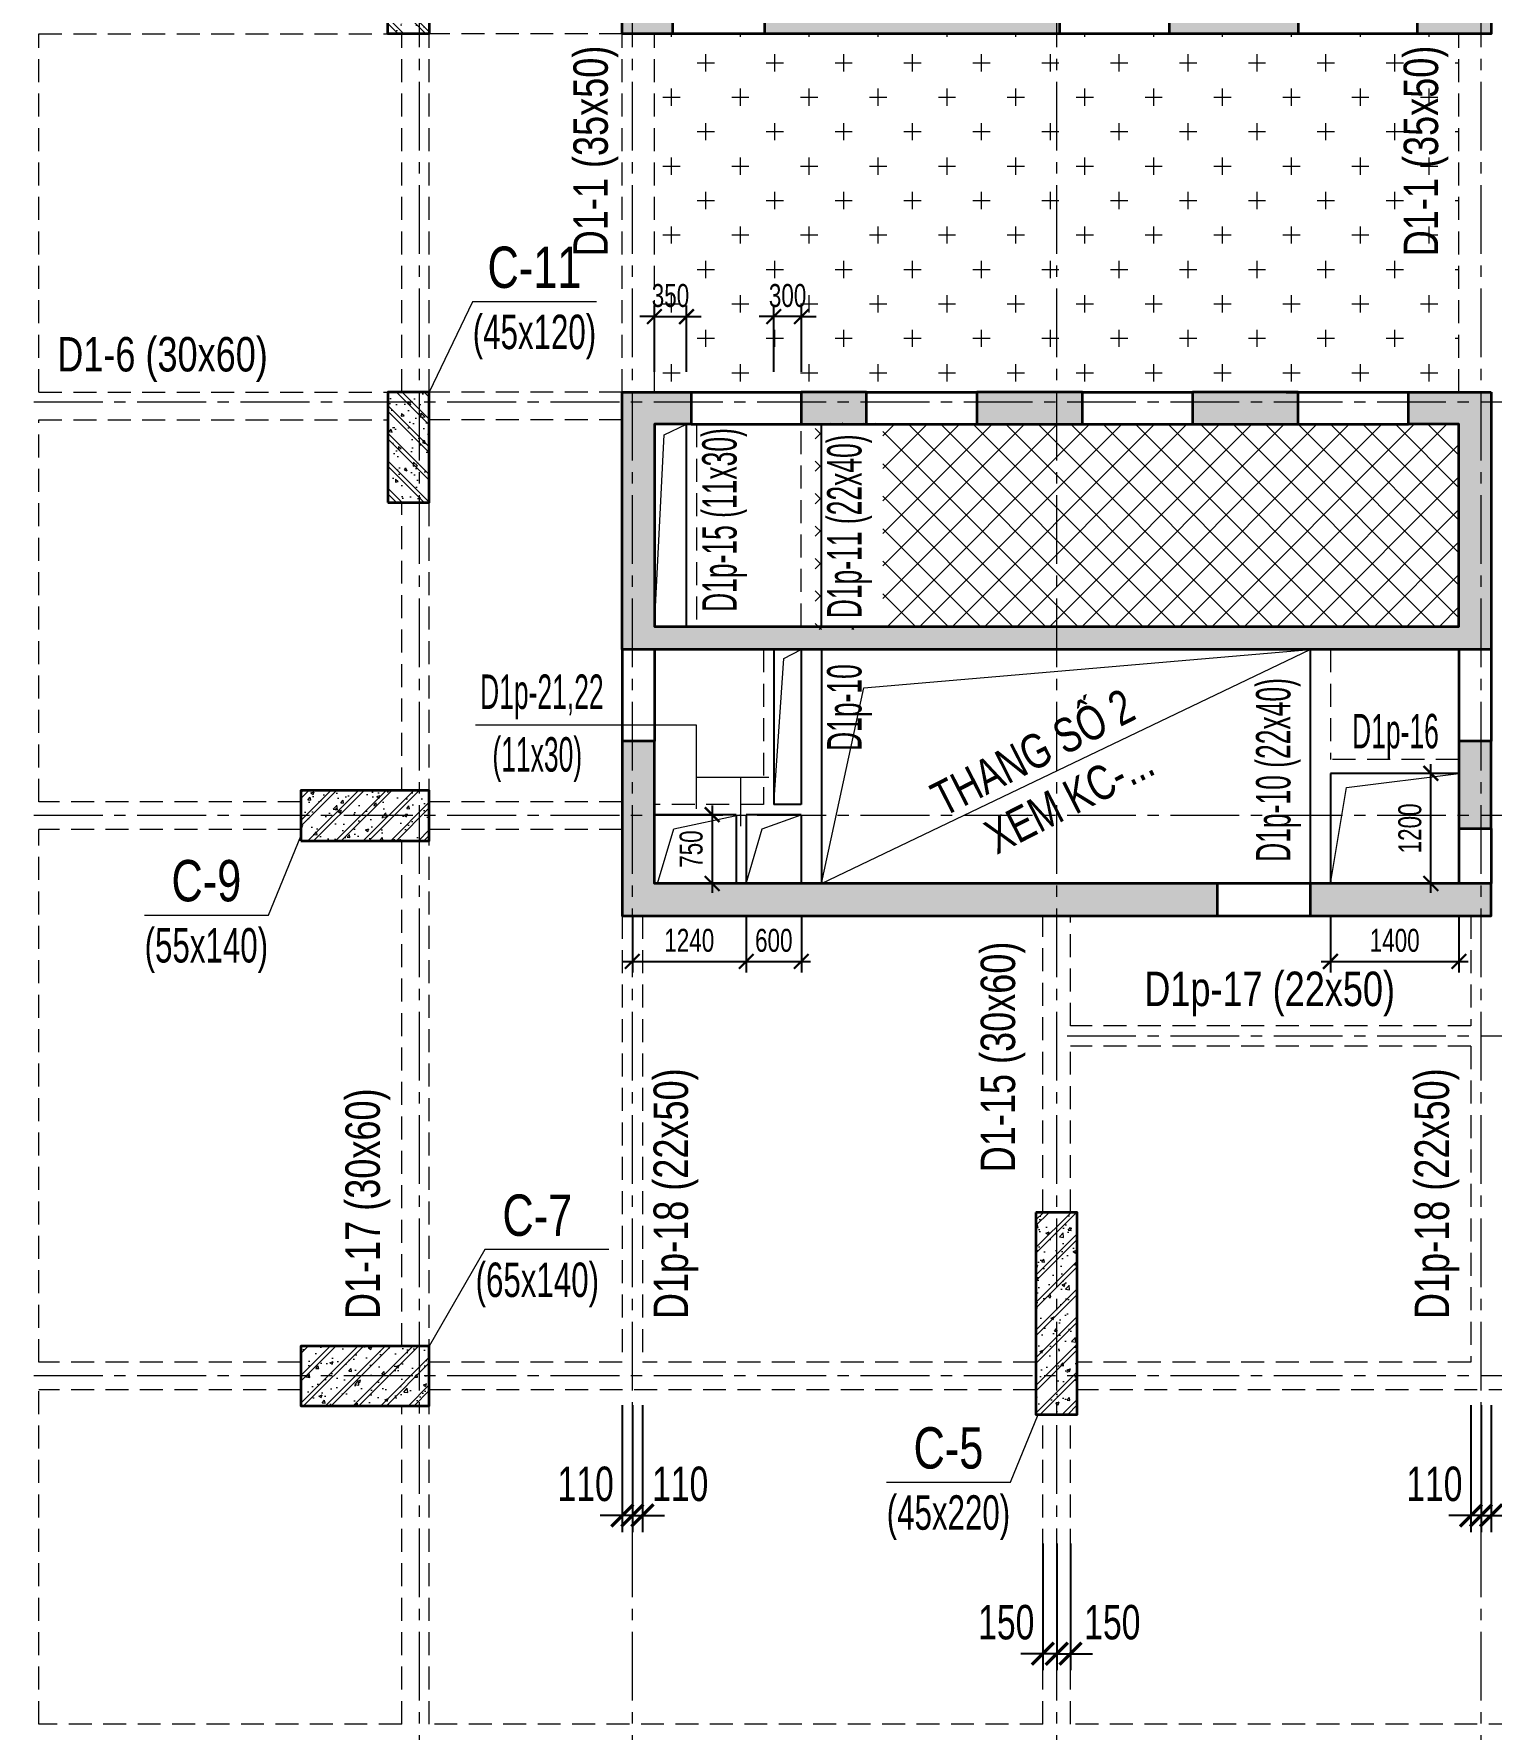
# Model space of a CAD drawing. Header units: millimetres. Extents: x 0 to 132533, y 0 to 93608.
# Drawn here: x 66092 to 81957, y 20172 to 38627 of the extents above; entities that cross this region are included whole.
import ezdxf
from ezdxf.enums import TextEntityAlignment as Align

# ---------------------------------------------------------------- set-up
doc = ezdxf.new("R2010")
doc.units = ezdxf.units.MM
doc.header["$LTSCALE"] = 1000
doc.header["$MEASUREMENT"] = 0
doc.linetypes.add('CENTER2', pattern=[1.125, 0.75, -0.125, 0.125, -0.125])
doc.linetypes.add('HIDDEN', pattern=[0.375, 0.25, -0.125])
for name, color, linetype, lineweight in [('CDC.01.AXIS', 160, 'CENTER2', 13), ('CDC.02.DIM', 1, 'Continuous', 18), ('CDC.03.BORDER', 3, 'Continuous', 25), ('CDC.06.TEXT', 2, 'Continuous', 18), ('CDC.07.TEXTCOL', 3, 'Continuous', 18), ('CDC.08.TEXTBEAM', 2, 'Continuous', 18), ('CDC.09.COLUMN', 4, 'Continuous', 35), ('CDC.10.HATCH', 163, 'Continuous', 9), ('CDC.11.NOTE', 1, 'Continuous', 18), ('CDC.13.BEAM', 8, 'HIDDEN', 18), ('TEXTCOL_SHAPE', 6, 'Continuous', 20)]:
    doc.layers.add(name, color=color, linetype=linetype, lineweight=lineweight)
doc.styles.add('KCS_SMTEXT', font='arial.ttf', dxfattribs={"width": 0.7})
doc.dimstyles.new('KCS_DIM100', dxfattribs={"dimscale": 100, "dimtxt": 2.5, "dimasz": 1.6, "dimexe": 1.2, "dimexo": 0, "dimgap": 1, "dimtad": 1, "dimdec": 0, "dimzin": 0, "dimdsep": 46, "dimtxsty": 'KCS_SMTEXT', "dimblk": 'ARCHTICK', "dimcen": 0, "dimdle": 1, "dimclrd": 256, "dimclre": 256, "dimclrt": 2, "dimadec": 0, "dimazin": 0, "dimtfac": 1, "dimtdec": 0, "dimtix": 1, "dimtmove": 2, "dimatfit": 3, "dimfxl": 1, "dimtolj": 1, "dimtzin": 0, "dimarcsym": 0})
doc.dimstyles.new('KCS_DIM150', dxfattribs={"dimscale": 150, "dimtxt": 2.5, "dimasz": 1.6, "dimexe": 1.2, "dimexo": 0, "dimgap": 1, "dimtad": 1, "dimdec": 0, "dimzin": 0, "dimdsep": 46, "dimtxsty": 'KCS_SMTEXT', "dimblk": 'ARCHTICK', "dimcen": 0, "dimdle": 1, "dimclrd": 1, "dimclre": 1, "dimclrt": 2, "dimadec": 0, "dimazin": 0, "dimtfac": 1, "dimtdec": 0, "dimtix": 1, "dimtmove": 2, "dimatfit": 3, "dimfxl": 1, "dimtolj": 1, "dimtzin": 0, "dimarcsym": 0})
pattern_1 = [(50, (428814.13, -433637.55), (358.63009, -31.37607), [37.5, -412.5]), (355, (428814.13, -433637.55), (-69.37567, 376.09607), [30, -330]), (100.4514, (428844.02, -433640.17), (289.2547, 344.71977), [31.8701, -350.57106]), (46.1842, (428814.13, -433537.55), (533.62052, -82.7595), [56.25, -618.75]), (96.6356, (428858.6, -433544.45), (467.33135, 487.05894), [47.80514, -525.8565]), (351.1842, (428814.13, -433537.55), (467.33097, 487.0593), [45, -495]), (21, (428864.13, -433562.55), (298.45353, -201.30945), [37.5, -412.5]), (326, (428864.13, -433562.55), (121.65767, 362.57502), [30, -330]), (71.4514, (428889, -433579.33), (420.11131, 161.26525), [31.8701, -350.57106]), (37.5, (428814.13, -433637.55), (6.079928, 166.446927), [0, -326, 0, -335, 0, -331.25]), (7.5, (428814.13, -433637.55), (131.53477, 197.205856), [0, -191, 0, -318.5, 0, -126.25]), (327.5, (428702.63, -433637.55), (266.911218, -11.277436), [0, -125, 0, -390, 0, -517.5]), (317.5, (428652.63, -433637.55), (291.59308, 50.05249), [0, -162.5, 0, -259, 0, -367.5]), (45, (428814.13, -433637.55), (-150.26019, 150.26019), []), (45, (428814.13, -433576.3), (-150.26019, 150.26019), [])]

# ---------------------------------------------------------------- blocks, each defined once
blk = doc.blocks.new('_ArchTick')
at = {"color": 0, "linetype": 'ByBlock', "const_width": 0.15}
blk.add_lwpolyline([(-0.5, -0.5), (0.5, 0.5)], dxfattribs=at)
blk = doc.blocks.new('*D341')
at = {"layer": 'CDC.02.DIM', "lineweight": -2, "transparency": 16777216}
for p, q in [((81300, 29277), (81300, 30677)), ((80840, 30577), (81420, 30577)), ((80840, 29377), (81420, 29377))]:
    blk.add_line(p, q, dxfattribs=at)
at = {"layer": 'Defpoints', "color": 0, "transparency": 16777216}
for p in [(80840, 30577), (81300, 30577), (80840, 29377)]:
    blk.add_point(p, dxfattribs=at)
at = {"layer": 'CDC.02.DIM', "lineweight": -2, "transparency": 16777216, "xscale": 160, "yscale": 160, "zscale": 160}
for p, rotation in [((81300, 30577), 90), ((81300, 29377), 270)]:
    blk.add_blockref('_ArchTick', p, dxfattribs=dict(at, rotation=rotation))
at = {"layer": 'CDC.02.DIM', "color": 2, "transparency": 16777216, "insert": (81073, 29977), "char_height": 250, "attachment_point": 5, "rotation": 90, "style": 'KCS_SMTEXT'}
blk.add_mtext('\\A1;1200', dxfattribs=at)
blk = doc.blocks.new('*D342')
at = {"layer": 'CDC.02.DIM', "lineweight": -2, "transparency": 16777216}
for p, q in [((72847, 34949), (72847, 35669)), ((73197, 34949), (73197, 35669)), ((72847, 35549), (72687, 35549)), ((72847, 35549), (73197, 35549)), ((73197, 35549), (73357, 35549))]:
    blk.add_line(p, q, dxfattribs=at)
at = {"layer": 'Defpoints', "color": 0, "transparency": 16777216}
for p in [(73197, 35549), (72847, 34949), (73197, 34949)]:
    blk.add_point(p, dxfattribs=at)
at = {"layer": 'CDC.02.DIM', "lineweight": -2, "transparency": 16777216, "xscale": 160, "yscale": 160, "zscale": 160}
blk.add_blockref('_ArchTick', (72847, 35549), dxfattribs=at)
at = {"layer": 'CDC.02.DIM', "lineweight": -2, "transparency": 16777216, "xscale": 160, "yscale": 160, "zscale": 160, "rotation": 180}
blk.add_blockref('_ArchTick', (73197, 35549), dxfattribs=at)
at = {"layer": 'CDC.02.DIM', "color": 2, "transparency": 16777216, "insert": (73022, 35777), "char_height": 250, "attachment_point": 5, "style": 'KCS_SMTEXT'}
blk.add_mtext('\\A1;350', dxfattribs=at)
blk = doc.blocks.new('*D343')
at = {"layer": 'CDC.02.DIM', "lineweight": -2, "transparency": 16777216}
for p, q in [((73847, 29027), (73847, 28409)), ((74447, 29027), (74447, 28409)), ((73747, 28529), (74547, 28529))]:
    blk.add_line(p, q, dxfattribs=at)
at = {"layer": 'Defpoints', "color": 0, "transparency": 16777216}
for p in [(73847, 29027), (74447, 29027), (74447, 28529)]:
    blk.add_point(p, dxfattribs=at)
at = {"layer": 'CDC.02.DIM', "lineweight": -2, "transparency": 16777216, "xscale": 160, "yscale": 160, "zscale": 160, "rotation": 180}
blk.add_blockref('_ArchTick', (73847, 28529), dxfattribs=at)
at = {"layer": 'CDC.02.DIM', "lineweight": -2, "transparency": 16777216, "xscale": 160, "yscale": 160, "zscale": 160}
blk.add_blockref('_ArchTick', (74447, 28529), dxfattribs=at)
at = {"layer": 'CDC.02.DIM', "color": 2, "transparency": 16777216, "insert": (74147, 28757), "char_height": 250, "attachment_point": 5, "style": 'KCS_SMTEXT'}
blk.add_mtext('\\A1;600', dxfattribs=at)
blk = doc.blocks.new('*D344')
at = {"layer": 'CDC.02.DIM', "lineweight": -2, "transparency": 16777216}
for p, q in [((72607, 29027), (72607, 28409)), ((73847, 29027), (73847, 28409)), ((72507, 28529), (73947, 28529))]:
    blk.add_line(p, q, dxfattribs=at)
at = {"layer": 'Defpoints', "color": 0, "transparency": 16777216}
for p in [(72607, 29027), (73847, 29027), (73847, 28529)]:
    blk.add_point(p, dxfattribs=at)
at = {"layer": 'CDC.02.DIM', "lineweight": -2, "transparency": 16777216, "xscale": 160, "yscale": 160, "zscale": 160, "rotation": 180}
blk.add_blockref('_ArchTick', (72607, 28529), dxfattribs=at)
at = {"layer": 'CDC.02.DIM', "lineweight": -2, "transparency": 16777216, "xscale": 160, "yscale": 160, "zscale": 160}
blk.add_blockref('_ArchTick', (73847, 28529), dxfattribs=at)
at = {"layer": 'CDC.02.DIM', "color": 2, "transparency": 16777216, "insert": (73227, 28757), "char_height": 250, "attachment_point": 5, "style": 'KCS_SMTEXT'}
blk.add_mtext('\\A1;1240', dxfattribs=at)
blk = doc.blocks.new('*D345')
at = {"layer": 'CDC.02.DIM', "lineweight": -2, "transparency": 16777216}
for p, q in [((74147, 34949), (74147, 35669)), ((74447, 34949), (74447, 35669)), ((74147, 35549), (73987, 35549)), ((74447, 35549), (74147, 35549)), ((74447, 35549), (74607, 35549))]:
    blk.add_line(p, q, dxfattribs=at)
at = {"layer": 'Defpoints', "color": 0, "transparency": 16777216}
for p in [(74147, 35549), (74147, 34949), (74447, 34949)]:
    blk.add_point(p, dxfattribs=at)
at = {"layer": 'CDC.02.DIM', "lineweight": -2, "transparency": 16777216, "xscale": 160, "yscale": 160, "zscale": 160}
blk.add_blockref('_ArchTick', (74147, 35549), dxfattribs=at)
at = {"layer": 'CDC.02.DIM', "lineweight": -2, "transparency": 16777216, "xscale": 160, "yscale": 160, "zscale": 160, "rotation": 180}
blk.add_blockref('_ArchTick', (74447, 35549), dxfattribs=at)
at = {"layer": 'CDC.02.DIM', "color": 2, "transparency": 16777216, "insert": (74297, 35777), "char_height": 250, "attachment_point": 5, "style": 'KCS_SMTEXT'}
blk.add_mtext('\\A1;300', dxfattribs=at)
blk = doc.blocks.new('*D346')
at = {"layer": 'CDC.02.DIM', "lineweight": -2, "transparency": 16777216}
for p, q in [((80207, 29027), (80207, 28409)), ((81607, 29027), (81607, 28409)), ((80107, 28529), (81707, 28529))]:
    blk.add_line(p, q, dxfattribs=at)
at = {"layer": 'Defpoints', "color": 0, "transparency": 16777216}
for p in [(80207, 29027), (81607, 29027), (81607, 28529)]:
    blk.add_point(p, dxfattribs=at)
at = {"layer": 'CDC.02.DIM', "lineweight": -2, "transparency": 16777216, "xscale": 160, "yscale": 160, "zscale": 160, "rotation": 180}
blk.add_blockref('_ArchTick', (80207, 28529), dxfattribs=at)
at = {"layer": 'CDC.02.DIM', "lineweight": -2, "transparency": 16777216, "xscale": 160, "yscale": 160, "zscale": 160}
blk.add_blockref('_ArchTick', (81607, 28529), dxfattribs=at)
at = {"layer": 'CDC.02.DIM', "color": 2, "transparency": 16777216, "insert": (80907, 28757), "char_height": 250, "attachment_point": 5, "style": 'KCS_SMTEXT'}
blk.add_mtext('\\A1;1400', dxfattribs=at)
blk = doc.blocks.new('*D369')
at = {"layer": 'CDC.02.DIM', "lineweight": -2, "transparency": 16777216}
for p, q in [((73023, 30127), (73596, 30127)), ((73476, 30227), (73476, 29277)), ((73023, 29377), (73596, 29377))]:
    blk.add_line(p, q, dxfattribs=at)
at = {"layer": 'Defpoints', "color": 0, "transparency": 16777216}
for p in [(73023, 30127), (73023, 29377), (73476, 29377)]:
    blk.add_point(p, dxfattribs=at)
at = {"layer": 'CDC.02.DIM', "lineweight": -2, "transparency": 16777216, "xscale": 160, "yscale": 160, "zscale": 160}
for p, rotation in [((73476, 30127), 90), ((73476, 29377), 270)]:
    blk.add_blockref('_ArchTick', p, dxfattribs=dict(at, rotation=rotation))
at = {"layer": 'CDC.02.DIM', "color": 2, "transparency": 16777216, "insert": (73248, 29752), "char_height": 250, "attachment_point": 5, "rotation": 90, "style": 'KCS_SMTEXT'}
blk.add_mtext('\\A1;750', dxfattribs=at)
blk = doc.blocks.new('*D272')
at = {"layer": 'CDC.02.DIM', "color": 1, "lineweight": -2, "transparency": 16777216}
for p, q in [((72607, 23697), (72607, 22317)), ((72717, 23697), (72717, 22317)), ((72607, 22497), (72367, 22497)), ((72607, 22497), (72717, 22497)), ((72717, 22497), (72957, 22497))]:
    blk.add_line(p, q, dxfattribs=at)
at = {"layer": 'Defpoints', "color": 0, "transparency": 16777216}
for p in [(72607, 23697), (72717, 23697), (72717, 22497)]:
    blk.add_point(p, dxfattribs=at)
at = {"layer": 'CDC.02.DIM', "color": 1, "lineweight": -2, "transparency": 16777216, "xscale": 240, "yscale": 240, "zscale": 240}
blk.add_blockref('_ArchTick', (72607, 22497), dxfattribs=at)
at = {"layer": 'CDC.02.DIM', "color": 1, "lineweight": -2, "transparency": 16777216, "xscale": 240, "yscale": 240, "zscale": 240, "rotation": 180}
blk.add_blockref('_ArchTick', (72717, 22497), dxfattribs=at)
at = {"layer": 'CDC.02.DIM', "color": 2, "transparency": 16777216, "insert": (73128, 22839), "char_height": 375, "attachment_point": 5, "style": 'KCS_SMTEXT'}
blk.add_mtext('\\A1;110', dxfattribs=at)
blk = doc.blocks.new('*D273')
at = {"layer": 'CDC.02.DIM', "color": 1, "lineweight": -2, "transparency": 16777216}
for p, q in [((72497, 23697), (72497, 22317)), ((72607, 23697), (72607, 22317)), ((72497, 22497), (72257, 22497)), ((72607, 22497), (72497, 22497)), ((72607, 22497), (72847, 22497))]:
    blk.add_line(p, q, dxfattribs=at)
at = {"layer": 'Defpoints', "color": 0, "transparency": 16777216}
for p in [(72497, 23697), (72607, 23697), (72497, 22497)]:
    blk.add_point(p, dxfattribs=at)
at = {"layer": 'CDC.02.DIM', "color": 1, "lineweight": -2, "transparency": 16777216, "xscale": 240, "yscale": 240, "zscale": 240}
blk.add_blockref('_ArchTick', (72497, 22497), dxfattribs=at)
at = {"layer": 'CDC.02.DIM', "color": 1, "lineweight": -2, "transparency": 16777216, "xscale": 240, "yscale": 240, "zscale": 240, "rotation": 180}
blk.add_blockref('_ArchTick', (72607, 22497), dxfattribs=at)
at = {"layer": 'CDC.02.DIM', "color": 2, "transparency": 16777216, "insert": (72099, 22839), "char_height": 375, "attachment_point": 5, "style": 'KCS_SMTEXT'}
blk.add_mtext('\\A1;110', dxfattribs=at)
blk = doc.blocks.new('*D274')
at = {"layer": 'CDC.02.DIM', "color": 1, "lineweight": -2, "transparency": 16777216}
for p, q in [((77227, 22192), (77227, 20812)), ((77377, 22192), (77377, 20812)), ((77227, 20992), (76987, 20992)), ((77227, 20992), (77377, 20992)), ((77377, 20992), (77617, 20992))]:
    blk.add_line(p, q, dxfattribs=at)
at = {"layer": 'Defpoints', "color": 0, "transparency": 16777216}
for p in [(77227, 22192), (77377, 22192), (77377, 20992)]:
    blk.add_point(p, dxfattribs=at)
at = {"layer": 'CDC.02.DIM', "color": 1, "lineweight": -2, "transparency": 16777216, "xscale": 240, "yscale": 240, "zscale": 240}
blk.add_blockref('_ArchTick', (77227, 20992), dxfattribs=at)
at = {"layer": 'CDC.02.DIM', "color": 1, "lineweight": -2, "transparency": 16777216, "xscale": 240, "yscale": 240, "zscale": 240, "rotation": 180}
blk.add_blockref('_ArchTick', (77377, 20992), dxfattribs=at)
at = {"layer": 'CDC.02.DIM', "color": 2, "transparency": 16777216, "insert": (77833, 21333), "char_height": 375, "attachment_point": 5, "style": 'KCS_SMTEXT'}
blk.add_mtext('\\A1;150', dxfattribs=at)
blk = doc.blocks.new('*D275')
at = {"layer": 'CDC.02.DIM', "color": 1, "lineweight": -2, "transparency": 16777216}
for p, q in [((77077, 22192), (77077, 20812)), ((77227, 22192), (77227, 20812)), ((77077, 20992), (76837, 20992)), ((77227, 20992), (77077, 20992)), ((77227, 20992), (77467, 20992))]:
    blk.add_line(p, q, dxfattribs=at)
at = {"layer": 'Defpoints', "color": 0, "transparency": 16777216}
for p in [(77077, 22192), (77227, 22192), (77077, 20992)]:
    blk.add_point(p, dxfattribs=at)
at = {"layer": 'CDC.02.DIM', "color": 1, "lineweight": -2, "transparency": 16777216, "xscale": 240, "yscale": 240, "zscale": 240}
blk.add_blockref('_ArchTick', (77077, 20992), dxfattribs=at)
at = {"layer": 'CDC.02.DIM', "color": 1, "lineweight": -2, "transparency": 16777216, "xscale": 240, "yscale": 240, "zscale": 240, "rotation": 180}
blk.add_blockref('_ArchTick', (77227, 20992), dxfattribs=at)
at = {"layer": 'CDC.02.DIM', "color": 2, "transparency": 16777216, "insert": (76678, 21333), "char_height": 375, "attachment_point": 5, "style": 'KCS_SMTEXT'}
blk.add_mtext('\\A1;150', dxfattribs=at)
blk = doc.blocks.new('*D278')
at = {"layer": 'CDC.02.DIM', "color": 1, "lineweight": -2, "transparency": 16777216}
for p, q in [((81847, 23697), (81847, 22317)), ((81957, 23697), (81957, 22317)), ((81847, 22497), (81607, 22497)), ((81847, 22497), (81957, 22497)), ((81957, 22497), (82197, 22497))]:
    blk.add_line(p, q, dxfattribs=at)
at = {"layer": 'Defpoints', "color": 0, "transparency": 16777216}
for p in [(81847, 23697), (81957, 23697), (81957, 22497)]:
    blk.add_point(p, dxfattribs=at)
at = {"layer": 'CDC.02.DIM', "color": 1, "lineweight": -2, "transparency": 16777216, "xscale": 240, "yscale": 240, "zscale": 240}
blk.add_blockref('_ArchTick', (81847, 22497), dxfattribs=at)
at = {"layer": 'CDC.02.DIM', "color": 1, "lineweight": -2, "transparency": 16777216, "xscale": 240, "yscale": 240, "zscale": 240, "rotation": 180}
blk.add_blockref('_ArchTick', (81957, 22497), dxfattribs=at)
at = {"layer": 'CDC.02.DIM', "color": 2, "transparency": 16777216, "insert": (82368, 22839), "char_height": 375, "attachment_point": 5, "style": 'KCS_SMTEXT'}
blk.add_mtext('\\A1;110', dxfattribs=at)
blk = doc.blocks.new('*D279')
at = {"layer": 'CDC.02.DIM', "color": 1, "lineweight": -2, "transparency": 16777216}
for p, q in [((81737, 23697), (81737, 22317)), ((81847, 23697), (81847, 22317)), ((81737, 22497), (81497, 22497)), ((81847, 22497), (81737, 22497)), ((81847, 22497), (82087, 22497))]:
    blk.add_line(p, q, dxfattribs=at)
at = {"layer": 'Defpoints', "color": 0, "transparency": 16777216}
for p in [(81737, 23697), (81847, 23697), (81737, 22497)]:
    blk.add_point(p, dxfattribs=at)
at = {"layer": 'CDC.02.DIM', "color": 1, "lineweight": -2, "transparency": 16777216, "xscale": 240, "yscale": 240, "zscale": 240}
blk.add_blockref('_ArchTick', (81737, 22497), dxfattribs=at)
at = {"layer": 'CDC.02.DIM', "color": 1, "lineweight": -2, "transparency": 16777216, "xscale": 240, "yscale": 240, "zscale": 240, "rotation": 180}
blk.add_blockref('_ArchTick', (81847, 22497), dxfattribs=at)
at = {"layer": 'CDC.02.DIM', "color": 2, "transparency": 16777216, "insert": (81339, 22839), "char_height": 375, "attachment_point": 5, "style": 'KCS_SMTEXT'}
blk.add_mtext('\\A1;110', dxfattribs=at)

msp = doc.modelspace()

# ---------------------------------------------------------------- hatches: boundary and pattern name
at = {"layer": 'CDC.10.HATCH'}
h = msp.add_hatch(dxfattribs=at)
h.set_pattern_fill('BT-01', color=256, scale=50, angle=180, pattern_type=2)
h.set_pattern_definition([(230, (247100.26, 600716.05), (-358.63009, 31.37607), [37.5, -412.5]), (175, (247100.26, 600716.05), (69.37567, -376.09607), [30, -330]), (280.4514, (247070.37, 600718.66), (-289.2547, -344.71977), [31.8701, -350.57106]), (226.1842, (247100.26, 600616.05), (-533.62052, 82.7595), [56.25, -618.75]), (276.6356, (247055.8, 600622.95), (-467.33135, -487.05894), [47.80514, -525.8565]), (171.1842, (247100.26, 600616.05), (-467.33097, -487.0593), [45, -495]), (201, (247050.26, 600641.05), (-298.45353, 201.30945), [37.5, -412.5]), (146, (247050.26, 600641.05), (-121.65767, -362.57502), [30, -330]), (251.4514, (247025.4, 600657.82), (-420.11131, -161.26525), [31.8701, -350.57106]), (217.5, (247100.26, 600716.05), (-6.079928, -166.446927), [0, -326, 0, -335, 0, -331.25]), (187.5, (247100.26, 600716.05), (-131.53477, -197.205856), [0, -191, 0, -318.5, 0, -126.25]), (147.5, (247211.76, 600716.05), (-266.911218, 11.277436), [0, -125, 0, -390, 0, -517.5]), (137.5, (247261.76, 600716.05), (-291.593085, -50.05249), [0, -162.5, 0, -259, 0, -367.5]), (225, (247100.26, 600716.05), (150.26019, -150.26019), []), (225, (247100.26, 600654.8), (150.26019, -150.26019), [])])
h.paths.add_polyline_path([(81156.5, 38626.5), (81956.5, 38626.5), (81956.5, 42026.5), (78956.5, 42026.5), (78956.5, 41576.5), (73846.5, 41576.5), (73846.5, 41326.5), (76506.5, 41326.5), (76506.5, 38976.5), (74046.5, 38976.5), (74046.5, 38626.5), (77256.5, 38626.5), (77256.5, 38976.5), (76756.5, 38976.5), (76756.5, 41326.5), (78956.5, 41326.5), (78956.5, 38976.5), (78456.5, 38976.5), (78456.5, 38626.5), (79856.5, 38626.5), (79856.5, 38976.5), (79206.5, 38976.5), (79206.5, 41776.5), (81606.5, 41776.5), (81606.5, 38976.5), (81156.5, 38976.5)])
h.paths.add_polyline_path([(72846.5, 41576.5), (72496.5, 41576.5), (72496.5, 38626.5), (73046.5, 38626.5), (73046.5, 38976.5), (72846.5, 38976.5)])
h.paths.add_polyline_path([(72496.5, 42576.5), (72846.5, 42576.5), (72846.5, 43126.5), (72496.5, 43126.5)])
h = msp.add_hatch(dxfattribs=at)
h.set_pattern_fill('BT-01', color=256, scale=50, angle=-90, pattern_type=2)
h.set_pattern_definition([(320, (-471917.58, -327871.06), (-31.37607, -358.63009), [37.5, -412.5]), (265, (-471917.58, -327871.06), (376.09607, 69.37567), [30, -330]), (10.4514, (-471920.2, -327900.95), (344.71977, -289.2547), [31.8701, -350.57106]), (316.1842, (-471817.6, -327871.06), (-82.7595, -533.62052), [56.25, -618.75]), (6.6356, (-471824.5, -327915.53), (487.05894, -467.33135), [47.80514, -525.8565]), (261.1842, (-471817.6, -327871.06), (487.0593, -467.33097), [45, -495]), (291, (-471842.58, -327921.06), (-201.30945, -298.45353), [37.5, -412.5]), (236, (-471842.58, -327921.06), (362.57502, -121.65767), [30, -330]), (341.4514, (-471859.35, -327945.93), (161.26525, -420.11131), [31.8701, -350.57106]), (307.5, (-471917.58, -327871.06), (166.446927, -6.079928), [0, -326, 0, -335, 0, -331.25]), (277.5, (-471917.58, -327871.06), (197.205856, -131.53477), [0, -191, 0, -318.5, 0, -126.25]), (237.5, (-471917.58, -327759.56), (-11.277436, -266.911218), [0, -125, 0, -390, 0, -517.5]), (227.5, (-471917.58, -327709.56), (50.05249, -291.593085), [0, -162.5, 0, -259, 0, -367.5]), (315, (-471917.58, -327871.06), (150.26019, 150.26019), []), (315, (-471856.33, -327871.06), (150.26019, 150.26019), [])])
h.paths.add_polyline_path([(70396.5, 38626.5), (69946.5, 38626.5), (69946.5, 39826.5), (70396.5, 39826.5)])
h = msp.add_hatch(dxfattribs=at)
h.set_pattern_fill('CROSS', color=256, scale=1500)
h.set_pattern_definition([(0, (428814.13, -431187.62), (375, 375), [187.5, -562.5]), (90, (428907.9, -431281.37), (-375, 375), [187.5, -562.5])])
h.paths.add_polyline_path([(77226.5, 38626.5), (74046.5, 38626.5), (73046.5, 38626.5), (72846.5, 38626.5), (72846.5, 34726.5), (73246.5, 34726.5), (74446.5, 34726.5), (75156.5, 34726.5), (76356.5, 34726.5), (77226.5, 34726.5)])
h.paths.add_polyline_path([(81606.5, 38626.5), (81156.5, 38626.5), (79856.5, 38626.5), (78456.5, 38626.5), (77256.5, 38626.5), (77226.5, 38626.5), (77226.5, 34726.5), (77506.5, 34726.5), (78706.5, 34726.5), (79856.5, 34726.5), (81056.5, 34726.5), (81606.5, 34726.5)])
h.paths.add_polyline_path([(72755.8, 35517.3), (73288.7, 35517.3), (73288.7, 36032.5), (72755.8, 36032.5)], flags=9)
h.paths.add_polyline_path([(74030.8, 35517.3), (74563.7, 35517.3), (74563.7, 36032.5), (74030.8, 36032.5)], flags=24)
h.paths.add_polyline_path([(81612.8, 36082.8), (81612.8, 38621.6), (80875.3, 38621.6), (80875.3, 36082.8)], flags=9)
h = msp.add_hatch(dxfattribs=at)
h.set_pattern_fill('BT-01', color=256, scale=50, angle=-90, pattern_type=2)
h.set_pattern_definition([(320, (-424437.58, -322771.06), (-31.37607, -358.63009), [37.5, -412.5]), (265, (-424437.58, -322771.06), (376.09607, 69.37567), [30, -330]), (10.4514, (-424440.2, -322800.95), (344.71977, -289.2547), [31.8701, -350.57106]), (316.1842, (-424337.6, -322771.06), (-82.7595, -533.62052), [56.25, -618.75]), (6.6356, (-424344.5, -322815.53), (487.05894, -467.33135), [47.80514, -525.8565]), (261.1842, (-424337.6, -322771.06), (487.0593, -467.33097), [45, -495]), (291, (-424362.58, -322821.06), (-201.30945, -298.45353), [37.5, -412.5]), (236, (-424362.58, -322821.06), (362.57502, -121.65767), [30, -330]), (341.4514, (-424379.35, -322845.93), (161.26525, -420.11131), [31.8701, -350.57106]), (307.5, (-424437.58, -322771.06), (166.446927, -6.079928), [0, -326, 0, -335, 0, -331.25]), (277.5, (-424437.58, -322771.06), (197.205856, -131.53477), [0, -191, 0, -318.5, 0, -126.25]), (237.5, (-424437.58, -322659.56), (-11.277436, -266.911218), [0, -125, 0, -390, 0, -517.5]), (227.5, (-424437.58, -322609.56), (50.05249, -291.593085), [0, -162.5, 0, -259, 0, -367.5]), (315, (-424437.58, -322771.06), (150.26019, 150.26019), []), (315, (-424376.33, -322771.06), (150.26019, 150.26019), [])])
h.paths.add_polyline_path([(70396.5, 33526.5), (69946.5, 33526.5), (69946.5, 34726.5), (70396.5, 34726.5)])
h = msp.add_hatch(dxfattribs=at)
h.set_pattern_fill('BT-01', color=256, scale=50, angle=180, pattern_type=2)
h.set_pattern_definition([(230, (81956.52, 34726.55), (-358.63, 31.376), [37.5, -412.5]), (175, (81956.52, 34726.55), (69.376, -376.096), [30, -330]), (280.4514, (81926.64, 34729.16), (-289.255, -344.72), [31.87, -350.571]), (226.184, (81956.52, 34626.55), (-533.62, 82.76), [56.25, -618.75]), (276.6356, (81912.05, 34633.45), (-467.331, -487.06), [47.805, -525.856]), (171.184, (81956.5, 34626.55), (-467.33, -487.06), [45, -495]), (201, (81906.52, 34651.55), (-298.4535, 201.3094), [37.5, -412.5]), (146, (81906.52, 34651.55), (-121.658, -362.575), [30, -330]), (251.4514, (81881.65, 34668.32), (-420.111, -161.265), [31.87, -350.571]), (217.5, (81956.52, 34726.55), (-6.08, -166.447), [0, -326, 0, -335, 0, -331.25]), (187.5, (81956.52, 34726.55), (-131.5348, -197.2059), [0, -191, 0, -318.5, 0, -126.25]), (147.5, (82068.02, 34726.55), (-266.9112, 11.2774), [0, -125, 0, -390, 0, -517.5]), (137.5, (82118.02, 34726.55), (-291.593, -50.0525), [0, -162.5, 0, -259, 0, -367.5]), (225, (81956.52, 34726.55), (150.26, -150.26), []), (225, (81956.52, 34665.3), (150.26, -150.26), [])])
h.paths.add_polyline_path([(81606.5, 29976.5), (81956.5, 29976.5), (81956.5, 30926.5), (81606.5, 30926.5)])
h.paths.add_polyline_path([(72496.5, 31926.5), (81956.5, 31926.5), (81956.5, 34726.5), (81056.5, 34726.5), (81056.5, 34376.5), (81606.5, 34376.5), (81606.5, 32176.5), (72846.5, 32176.5), (72846.5, 34376.5), (73246.5, 34376.5), (73246.5, 34726.5), (72496.5, 34726.5)])
h.paths.add_polyline_path([(74446.5, 34376.5), (75156.5, 34376.5), (75156.5, 34726.5), (74446.5, 34726.5)], flags=17)
h.paths.add_polyline_path([(76356.5, 34376.5), (77506.5, 34376.5), (77506.5, 34726.5), (76356.5, 34726.5)], flags=17)
h.paths.add_polyline_path([(78706.5, 34376.5), (79856.5, 34376.5), (79856.5, 34726.5), (78706.5, 34726.5)], flags=17)
h.paths.add_polyline_path([(78976.5, 29026.5), (78976.5, 29376.5), (72846.5, 29376.5), (72846.5, 30926.5), (72496.5, 30926.5), (72496.5, 29026.5)])
h.paths.add_polyline_path([(79986.5, 29376.5), (79986.5, 29026.5), (81956.5, 29026.5), (81956.5, 29376.5)])
h = msp.add_hatch(dxfattribs=at)
h.set_pattern_fill('ANSI37', color=256, scale=2000)
h.set_pattern_definition([(45, (268223.68, -433653.8), (-176.7767, 176.7767), []), (135, (268223.68, -433653.8), (-176.7767, -176.7767), [])])
h.paths.add_polyline_path([(78706.5, 34376.5), (79856.5, 34376.5), (81056.5, 34376.5), (81606.5, 34376.5), (81606.5, 32176.5), (77226.5, 32176.5), (77226.5, 34376.5), (77506.5, 34376.5)])
h.paths.add_polyline_path([(77226.5, 32176.5), (74666.5, 32176.5), (74666.5, 34376.5), (75156.5, 34376.5), (76356.5, 34376.5), (77226.5, 34376.5)])
h.paths.add_polyline_path([(81248.4, 33573.9), (80579.6, 33573.9)], flags=16)
h.paths.add_polyline_path([(74598, 32141.6), (74598, 34389.5), (75335.4, 34389.5), (75335.4, 32141.6)])
h = msp.add_hatch(dxfattribs=at)
h.set_pattern_fill('BT-01', color=256, scale=50, pattern_type=2)
h.set_pattern_definition([(50, (421494.13, -447537.55), (358.63009, -31.37607), [37.5, -412.5]), (355, (421494.13, -447537.55), (-69.37567, 376.09607), [30, -330]), (100.4514, (421524.02, -447540.17), (289.2547, 344.71977), [31.8701, -350.57106]), (46.1842, (421494.13, -447437.55), (533.62052, -82.7595), [56.25, -618.75]), (96.6356, (421538.6, -447444.45), (467.33135, 487.05894), [47.80514, -525.8565]), (351.1842, (421494.13, -447437.55), (467.33097, 487.0593), [45, -495]), (21, (421544.13, -447462.55), (298.45353, -201.30945), [37.5, -412.5]), (326, (421544.13, -447462.55), (121.65767, 362.57502), [30, -330]), (71.4514, (421569, -447479.33), (420.11131, 161.26525), [31.8701, -350.57106]), (37.5, (421494.13, -447537.55), (6.079928, 166.446927), [0, -326, 0, -335, 0, -331.25]), (7.5, (421494.13, -447537.55), (131.53477, 197.205856), [0, -191, 0, -318.5, 0, -126.25]), (327.5, (421382.63, -447537.55), (266.911218, -11.277436), [0, -125, 0, -390, 0, -517.5]), (317.5, (421332.63, -447537.55), (291.593085, 50.05249), [0, -162.5, 0, -259, 0, -367.5]), (45, (421494.13, -447537.55), (-150.26019, 150.26019), []), (45, (421494.13, -447476.3), (-150.26019, 150.26019), [])])
h.paths.add_polyline_path([(70396.5, 30391.5), (68996.5, 30391.5), (68996.5, 29841.5), (70396.5, 29841.5)])
h = msp.add_hatch(dxfattribs=at)
h.set_pattern_fill('BT-01', color=256, scale=50, pattern_type=2)
h.set_pattern_definition(pattern_1)
h.paths.add_polyline_path([(77451.5, 23596.5), (77451.5, 25796.5), (77001.5, 25796.5), (77001.5, 23596.5)])
h = msp.add_hatch(dxfattribs=at)
h.set_pattern_fill('BT-01', color=256, scale=50, pattern_type=2)
h.set_pattern_definition(pattern_1)
h.paths.add_polyline_path([(68996.5, 23691.5), (70396.5, 23691.5), (70396.5, 24341.5), (68996.5, 24341.5)])

# ---------------------------------------------------------------- linework, layer by layer
at = {"layer": 'CDC.01.AXIS'}
for p, q in [((70286.5, 85356.5), (70286.5, 10116.5)), ((72606.5, 85356.5), (72606.5, 10116.5)), ((77226.5, 85356.5), (77226.5, 10116.5)), ((81846.5, 85356.5), (81846.5, 10116.5)), ((93840.4, 34616.5), (13229.2, 34616.5)), ((93840.4, 30116.5), (13229.2, 30116.5)), ((93840.4, 27716.5), (77226.5, 27716.5)), ((93840.4, 24016.5), (13229.2, 24016.5))]:
    msp.add_line(p, q, dxfattribs=at)
at = {"layer": 'CDC.03.BORDER'}
for p, q in [((74666.5, 32176.5), (74666.5, 34376.5)), ((74146.5, 31926.5), (74146.5, 30236.5)), ((74446.5, 31926.5), (74446.5, 30236.5)), ((74666.5, 31926.5), (74666.5, 29376.5)), ((79986.5, 31926.5), (79986.5, 29376.5)), ((80206.5, 30576.5), (80206.5, 29376.5)), ((81606.5, 30576.5), (80206.5, 30576.5)), ((73736.5, 30126.5), (72846.5, 30126.5)), ((73736.5, 30126.5), (73736.5, 29376.5)), ((74446.5, 30126.5), (73846.5, 30126.5)), ((73846.5, 30126.5), (73846.5, 29376.5)), ((74446.5, 30236.5), (74146.5, 30236.5)), ((74446.5, 30126.5), (74446.5, 29376.5))]:
    msp.add_line(p, q, dxfattribs=at)
msp.add_lwpolyline([(73196.5, 34376.5), (72846.5, 34376.5), (72846.5, 32176.5), (73196.5, 32176.5)], close=True, dxfattribs=at)
at = {"layer": 'CDC.07.TEXTCOL', "color": 8}
for p, q in [((70866.4, 35711), (70396.5, 34726.5)), ((72216.4, 35711), (70866.4, 35711)), ((68644.2, 29033.1), (68996.5, 29891.5)), ((67294.2, 29033.1), (68644.2, 29033.1)), ((71002.7, 25391.5), (70396.5, 24341.5)), ((72352.7, 25391.5), (71002.7, 25391.5)), ((76723.4, 22858), (77026.5, 23596.5)), ((75373.4, 22858), (76723.4, 22858))]:
    msp.add_line(p, q, dxfattribs=at)
at = {"layer": 'CDC.08.TEXTBEAM', "color": 8}
for p, q in [((73303.9, 31100.4), (70898.4, 31100.4)), ((73303.9, 30190.2), (73303.9, 31100.4)), ((74094.4, 30532.9), (73303.9, 30532.9)), ((73789.4, 30001.2), (73789.4, 30532.9))]:
    msp.add_line(p, q, dxfattribs=at)
at = {"layer": 'CDC.09.COLUMN'}
for points in [[(81956.5, 42026.5), (81956.5, 38626.5), (81156.5, 38626.5), (81156.5, 38976.5)], [(73046.5, 38626.5), (72496.5, 38626.5), (72496.5, 41576.5)], [(77256.5, 38976.5), (77256.5, 38626.5), (74046.5, 38626.5), (73046.5, 38626.5), (73046.5, 38976.5)], [(74046.5, 38976.5), (74046.5, 38626.5)], [(79856.5, 38976.5), (79856.5, 38626.5), (78456.5, 38626.5), (78456.5, 38976.5)], [(78456.5, 38626.5), (77256.5, 38626.5)], [(81156.5, 38626.5), (79856.5, 38626.5)], [(73246.5, 34726.5), (74446.5, 34726.5)], [(75156.5, 34726.5), (76356.5, 34726.5)], [(77506.5, 34726.5), (78706.5, 34726.5)], [(79726.5, 34726.5), (81056.5, 34726.5)], [(73246.5, 34376.5), (74446.5, 34376.5)], [(75156.5, 34376.5), (76356.5, 34376.5)], [(77506.5, 34376.5), (78706.5, 34376.5)], [(79726.5, 34376.5), (81056.5, 34376.5)], [(72496.5, 31926.5), (72496.5, 30926.5)], [(72846.5, 31926.5), (72846.5, 30926.5)], [(81606.5, 31926.5), (81606.5, 30926.5)], [(81956.5, 31926.5), (81956.5, 30926.5)], [(79986.5, 29376.5), (78976.5, 29376.5), (72846.5, 29376.5), (72846.5, 30926.5), (72496.5, 30926.5), (72496.5, 29026.5), (78976.5, 29026.5), (78976.5, 29376.5)], [(81606.5, 29976.5), (81606.5, 29376.5)], [(81956.5, 29976.5), (81956.5, 29376.5)], [(78976.5, 29026.5), (79986.5, 29026.5), (81956.5, 29026.5), (81956.5, 29376.5), (81606.5, 29376.5), (81606.5, 29376.5), (79986.5, 29376.5), (79986.5, 29026.5)]]:
    msp.add_lwpolyline(points, dxfattribs=at)
for points in [[(69946.5, 39826.5), (70396.5, 39826.5), (70396.5, 38626.5), (69946.5, 38626.5)], [(69946.5, 33526.5), (70396.5, 33526.5), (70396.5, 34726.5), (69946.5, 34726.5)], [(81956.5, 34726.5), (81956.5, 31926.5), (72496.5, 31926.5), (72496.5, 34726.5), (72846.5, 34726.5), (73246.5, 34726.5), (73246.5, 34376.5), (72846.5, 34376.5), (72846.5, 32176.5), (81606.5, 32176.5), (81606.5, 34376.5), (81056.5, 34376.5), (81056.5, 34726.5)], [(74446.5, 34376.5), (75156.5, 34376.5), (75156.5, 34726.5), (74446.5, 34726.5)], [(76356.5, 34376.5), (77506.5, 34376.5), (77506.5, 34726.5), (76356.5, 34726.5)], [(78706.5, 34376.5), (79856.5, 34376.5), (79856.5, 34726.5), (78706.5, 34726.5)], [(81606.5, 30926.5), (81606.5, 29976.5), (81956.5, 29976.5), (81956.5, 30926.5)], [(68996.5, 29841.5), (70396.5, 29841.5), (70396.5, 30391.5), (68996.5, 30391.5)], [(77001.5, 25796.5), (77001.5, 23596.5), (77451.5, 23596.5), (77451.5, 25796.5)], [(70396.5, 24341.5), (68996.5, 24341.5), (68996.5, 23691.5), (70396.5, 23691.5)]]:
    msp.add_lwpolyline(points, close=True, dxfattribs=at)
at = {"layer": 'CDC.11.NOTE'}
msp.add_line((74666.5, 29376.5), (79986.5, 31926.5), dxfattribs=at)
for points in [[(72846.5, 32176.5), (72953.2, 34260.9), (73196.5, 34376.5)], [(74146.5, 30236.5), (74256.7, 31828.2), (74446.5, 31926.5)], [(74666.5, 29376.5), (75128.6, 31506), (79986.5, 31926.5)], [(80206.5, 29376.5), (80380.9, 30423.6), (81606.5, 30576.5)], [(72882.5, 29376.5), (73056.9, 29973.6), (73772.5, 30126.5)], [(73846.5, 29376.5), (74020.9, 29973.6), (74446.5, 30126.5)]]:
    msp.add_lwpolyline(points, dxfattribs=at)
at = {"layer": 'CDC.13.BEAM'}
for p, q in [((66146.5, 34726.5), (66146.5, 38626.5)), ((66146.5, 38626.5), (70096.5, 38626.5)), ((70096.5, 34726.5), (70096.5, 38626.5)), ((70396.5, 34726.5), (70396.5, 38626.5)), ((72496.5, 38626.5), (70396.5, 38626.5)), ((72496.5, 34726.5), (72496.5, 38626.5)), ((72846.5, 34726.5), (72846.5, 38626.5)), ((81606.5, 34726.5), (81606.5, 38626.5)), ((66146.5, 34726.5), (69946.5, 34726.5)), ((72496.5, 34726.5), (70396.5, 34726.5)), ((66146.5, 30266.5), (66146.5, 34426.5)), ((66146.5, 34426.5), (69946.5, 34426.5)), ((70396.5, 30266.5), (70396.5, 34426.5)), ((72496.5, 34426.5), (70396.5, 34426.5)), ((73306.5, 34376.5), (73306.5, 32176.5)), ((74446.5, 32176.5), (74446.5, 34376.5)), ((70096.5, 30391.5), (70096.5, 33526.5)), ((74036.5, 31926.5), (74036.5, 30236.5)), ((80206.5, 31926.5), (80206.5, 30726.5)), ((81606.5, 30726.5), (80206.5, 30726.5)), ((68996.5, 30266.5), (66146.5, 30266.5)), ((72496.5, 30266.5), (70396.5, 30266.5)), ((74036.5, 30236.5), (72846.5, 30236.5)), ((68996.5, 29966.5), (66146.5, 29966.5)), ((66146.5, 24166.5), (66146.5, 29966.5)), ((70396.5, 24166.5), (70396.5, 29966.5)), ((72496.5, 29966.5), (70396.5, 29966.5)), ((70096.5, 24341.5), (70096.5, 29841.5)), ((72496.5, 29026.5), (72496.5, 24166.5)), ((72716.5, 29026.5), (72716.5, 24166.5)), ((77076.5, 25796.5), (77076.5, 29026.5)), ((77376.5, 27826.5), (77376.5, 29026.5)), ((81736.5, 29026.5), (81736.5, 27826.5)), ((81736.5, 27826.5), (77376.5, 27826.5)), ((77376.5, 25796.5), (77376.5, 27606.5)), ((81736.5, 27606.5), (77376.5, 27606.5)), ((81736.5, 27606.5), (81736.5, 24166.5)), ((68996.5, 24166.5), (66146.5, 24166.5)), ((72496.5, 24166.5), (70396.5, 24166.5)), ((77001.5, 24166.5), (72716.5, 24166.5)), ((81736.5, 24166.5), (77451.5, 24166.5)), ((68996.5, 23866.5), (66146.5, 23866.5)), ((66146.5, 20226.5), (66146.5, 23866.5)), ((70396.5, 20226.5), (70396.5, 23866.5)), ((77001.5, 23866.5), (70396.5, 23866.5)), ((84056.5, 23866.5), (77451.5, 23866.5)), ((70096.5, 20226.5), (70096.5, 23691.5)), ((77076.5, 20226.5), (77076.5, 23596.5)), ((77376.5, 20226.5), (77376.5, 23596.5)), ((70096.5, 20226.5), (66146.5, 20226.5)), ((77076.5, 20226.5), (70396.5, 20226.5)), ((84056.5, 20226.5), (77376.5, 20226.5))]:
    msp.add_line(p, q, dxfattribs=at)

# ---------------------------------------------------------------- texts
at = {"layer": 'CDC.06.TEXT', "style": 'KCS_SMTEXT', "width": 0.75}
for s, p in [('THANG SỐ 2', (76942.3, 30853.4)), ('XEM KC-...', (77363.7, 30300.4))]:
    msp.add_text(s, height=375, rotation=27, dxfattribs=at).set_placement(p, align=Align.MIDDLE)
at = {"layer": 'CDC.07.TEXTCOL', "style": 'KCS_SMTEXT', "width": 0.75}
for s, p in [('C-11', (71541.4, 36086)), ('C-9', (67969.2, 29408.1)), ('C-7', (71572.4, 25766.5)), ('C-5', (76048.4, 23233))]:
    msp.add_text(s, height=450, dxfattribs=at).set_placement(p, align=Align.MIDDLE)
at = {"layer": 'CDC.08.TEXTBEAM', "style": 'KCS_SMTEXT'}
for s, width, p in [('D1-1 (35x50)', 0.75, (71965, 36205.7)), ('D1-1 (35x50)', 0.75, (81004.6, 36205.7)), ('D1p-15 (11x30)', 0.55, (73367.3, 32333.2)), ('D1p-11 (22x40)', 0.55, (74727.3, 32264.5)), ('D1p-10', 0.55, (74727.3, 30820)), ('D1p-10 (22x40)', 0.55, (79397, 29612)), ('D1-15 (30x60)', 0.75, (76399.2, 26233.4)), ('D1p-18 (22x50)', 0.75, (72837.7, 24635)), ('D1p-18 (22x50)', 0.75, (81124.1, 24635)), ('D1-17 (30x60)', 0.75, (69482.9, 24635))]:
    msp.add_text(s, height=375, rotation=90, dxfattribs=dict(at, width=width)).set_placement(p, align=Align.TOP_LEFT)
for s, width, p in [('D1-6 (30x60)', 0.75, (66345.6, 35326.5)), ('D1p-21,22', 0.55, (70949, 31652.9)), ('D1p-16', 0.55, (80442.7, 31223.8)), ('(11x30)', 0.55, (71083.6, 30970.4)), ('D1p-17 (22x50)', 0.75, (78180.7, 28417.8))]:
    msp.add_text(s, height=375, dxfattribs=dict(at, width=width)).set_placement(p, align=Align.TOP_LEFT)
at = {"layer": 'TEXTCOL_SHAPE', "style": 'KCS_SMTEXT', "width": 0.65}
for s, p in [('(45x120)', (71541.4, 35336)), ('(55x140)', (67969.2, 28658.1)), ('(65x140)', (71572.4, 25016.5)), ('(45x220)', (76048.4, 22483))]:
    msp.add_text(s, height=375, dxfattribs=at).set_placement(p, align=Align.MIDDLE)

# ---------------------------------------------------------------- dimensions: what is measured, and where the dimension line sits
at = {"layer": 'CDC.02.DIM'}
for base, p1, p2, picture, middle in [((73196.5, 35548.9), (72846.5, 34948.9), (73196.5, 34948.9), '*D342', (73021.5, 35776.6)), ((73846.5, 28529.4), (72606.5, 29026.5), (73846.5, 29026.5), '*D344', (73226.5, 28757)), ((74446.5, 28529.4), (73846.5, 29026.5), (74446.5, 29026.5), '*D343', (74146.5, 28757)), ((81606.5, 28529.4), (80206.5, 29026.5), (81606.5, 29026.5), '*D346', (80906.5, 28757))]:
    dim = msp.add_linear_dim(base=base, p1=p1, p2=p2, dimstyle='KCS_DIM100', dxfattribs=at)
    dim.commit()
    dim.dimension.update_dxf_attribs({"geometry": picture, "text_midpoint": middle})
for base, p1, p2, angle, picture, middle in [((74146.5, 35548.9), (74446.5, 34948.9), (74146.5, 34948.9), 180, '*D345', (74296.5, 35776.6)), ((81300.2, 30576.5), (80840, 29376.5), (80840, 30576.5), 90, '*D341', (81072.5, 29976.5)), ((73475.9, 29376.5), (73023.2, 30126.5), (73023.2, 29376.5), 270, '*D369', (73248.2, 29751.5))]:
    dim = msp.add_linear_dim(base=base, p1=p1, p2=p2, angle=angle, dimstyle='KCS_DIM100', dxfattribs=at)
    dim.commit()
    dim.dimension.update_dxf_attribs({"geometry": picture, "text_midpoint": middle})
for base, p1, p2, picture, middle in [((72496.5, 22497.3), (72606.5, 23697.3), (72496.5, 23697.3), '*D273', (72099, 22838.8)), ((81736.5, 22497.3), (81846.5, 23697.3), (81736.5, 23697.3), '*D279', (81339, 22838.8)), ((77076.5, 20992), (77226.5, 22192), (77076.5, 22192), '*D275', (76677.7, 21333.5))]:
    dim = msp.add_linear_dim(base=base, p1=p1, p2=p2, angle=180, dimstyle='KCS_DIM150', dxfattribs=at)
    dim.commit()
    dim.dimension.update_dxf_attribs({"geometry": picture, "text_midpoint": middle, "dimtype": 160})
for base, p1, p2, picture, middle in [((72716.5, 22497.3), (72606.5, 23697.3), (72716.5, 23697.3), '*D272', (73128.3, 22838.8)), ((81956.5, 22497.3), (81846.5, 23697.3), (81956.5, 23697.3), '*D278', (82368.3, 22838.8)), ((77376.5, 20992), (77226.5, 22192), (77376.5, 22192), '*D274', (77832.6, 21333.5))]:
    dim = msp.add_linear_dim(base=base, p1=p1, p2=p2, dimstyle='KCS_DIM150', dxfattribs=at)
    dim.commit()
    dim.dimension.update_dxf_attribs({"geometry": picture, "text_midpoint": middle, "dimtype": 160})

doc.saveas('drawing.dxf')
